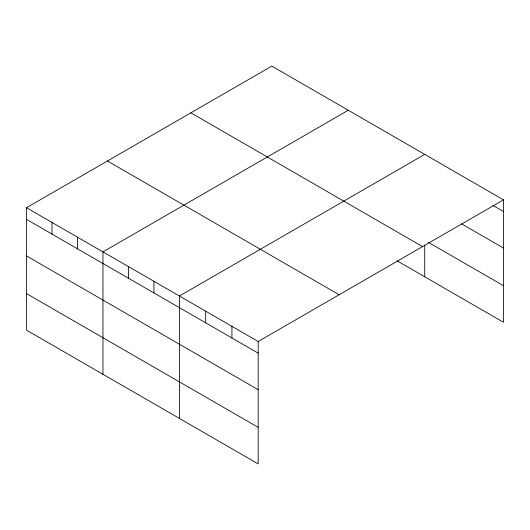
<?xml version="1.0" encoding="UTF-8"?>
<svg xmlns="http://www.w3.org/2000/svg" width="530" height="530" viewBox="0 0 530 530"><rect width="100%" height="100%" fill="white"/><g stroke="black" fill="none" stroke-linecap="round" stroke-linejoin="round"><path stroke-width="0.79" d="M503.5 199.863L271.817 66.104L26.5 207.733L26.5 330.137L258.183 463.896L258.183 341.499L503.5 199.863L503.5 322.267L397.116 260.846M348.27 110.247L102.959 251.876L102.959 374.273M424.729 154.389L179.412 296.018L179.412 418.415M492.854 205.362L503.5 211.503M461.63 223.885L503.5 248.053M428.273 242.283L503.5 285.716M190.86 112.844L422.549 246.602M107.451 160.994L339.14 294.76M26.5 207.733L258.183 341.499M26.5 219.374L258.183 353.132M26.5 255.924L258.183 389.689M26.5 293.58L258.183 427.346M424.729 245.112L424.729 276.786M231.928 326.334L231.928 337.974M205.673 311.176L205.673 322.816M153.925 281.304L153.925 292.944M128.439 266.59L128.439 278.23M77.473 237.162L77.473 248.802M51.986 222.448L51.986 234.088"/></g></svg>
